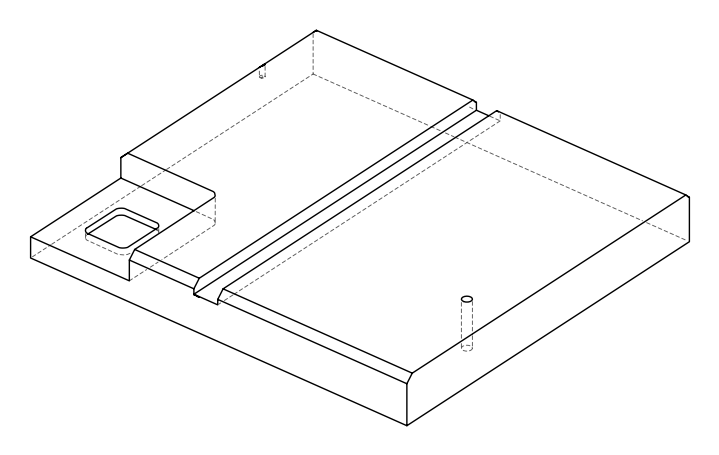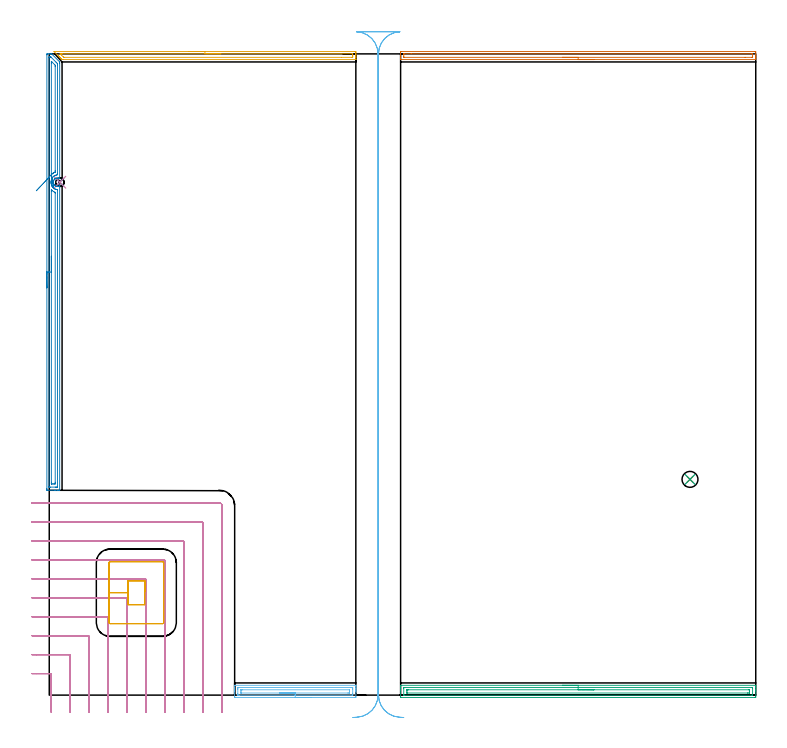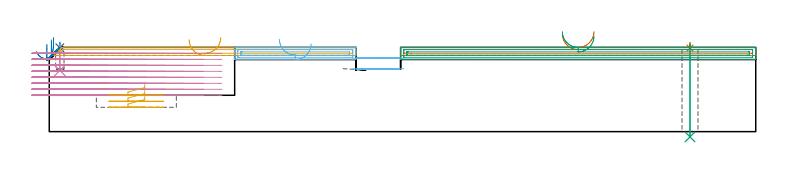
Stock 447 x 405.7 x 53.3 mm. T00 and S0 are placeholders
(PLAN: 12 operations, 5 tool changes, 52.6 min)
(1 SPOT_DRILL | STEP1HOLE | NXT0321_9005460120000 | 0.03 min | 2 mm3)
(2 SPOT_DRILL_1 | STEP1POCKET | NXT0321_9005460120000 | 0.03 min | 0 mm3)
(3 DRILL_THROUGH_HOLE_INTO_CENTER | STEP1HOLE | NXT0301_072 | 0.24 min | 4245 mm3)
(4 DRILL_BLIND_HOLE_INTO_CENTER | STEP1POCKET | NXT0301_024 | 0.07 min | 303 mm3)
(5 AREA_MILL | FG_CHAMFER_SURFACE | UGT0205_001 | 3.21 min | 2562 mm3)
(6 AREA_MILL_1 | FG_CHAMFER_SURFACE_1 | UGT0205_001 | 2.05 min | 2558 mm3)
(7 AREA_MILL_2 | FG_CHAMFER_SURFACE_2 | UGT0205_001 | 3.78 min | 2957 mm3)
(8 AREA_MILL_3 | FG_CHAMFER_SURFACE_3 | UGT0205_001 | 6.95 min | 9119 mm3)
(9 AREA_MILL_4 | FG_CHAMFER_SURFACE_4 | UGT0205_001 | 5.6 min | 6801 mm3)
(10 MILL_CORNER_NOTCH_RECTANGULAR | CORNER_NOTCH_RECTANGULAR | UGT0201_008 | Follow Part, ap 4, ae 75% | 25.35 min | 459730 mm3)
(11 MILL_RECTANGULAR_POCKET | POCKET_RECTANGULAR_STRAIGHT | UGT0201_008 | Follow Part, ap 4, ae 75% | 1.59 min | 20752 mm3)
(12 MILL_RECTANGULAR_SLOT | SLOT_RECTANGULAR | UGT0201_006 | Follow Part, ap 7, ae 75% | 3.75 min | 155789 mm3)
(TOOL NXT0321_9005460120000 | NC Spot Drill, 142deg, 12mm, Carbide, Uncoated | D12 PA142 FL30 Z2)
(TOOL NXT0301_072 | Carbide Drill 10.1mm [860.1-1010-051A1-MM 2214] | D10.1 PA140 FL71 Z2)
(TOOL NXT0301_024 | Carbide Drill 5.3mm [860.1-0530-027A1-MM 2214] | D5.3 PA140 FL44 Z2)
(TOOL UGT0205_001 | Chamfer Mill 20 x 3 x 45 deg. | D20 FL50 Z2)
(TOOL UGT0201_008 | End Mill 16 mm | D16 FL32 Z4)
(TOOL UGT0201_006 | End Mill 28 mm | D28 FL25 Z2)
(OP 1 SPOT_DRILL)
G17 G21 G94 G90
T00 M6
G54
G17 G0 G90 X405.4 Y136.5 S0 M3
G43 Z63.3 H0
G94 G81 G98 Z52.865 F250. R56.3
G80
M5
M2
(OP 2 SPOT_DRILL_1)
G17 G21 G94 G90
T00 M6
G54
G17 G0 G90 X6.7 Y324.5 S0 M3
G43 Z63.3 H0
G94 G81 G98 Z53.072 F250. R56.3
G80
M5
M2
(OP 3 DRILL_THROUGH_HOLE_INTO_CENTER)
G17 G21 G94 G90
T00 M6
G54
G17 G0 G90 X405.4 Y136.5 S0 M3
G43 Z63.3 H1
G94 G73 G98 Z-3.338 F250. Q9.44 R55.3
G80
M5
M2
(OP 4 DRILL_BLIND_HOLE_INTO_CENTER)
G17 G21 G94 G90
T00 M6
G54
G17 G0 G90 X6.7 Y324.5 S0 M3
G43 Z63.3 H1
G94 G81 G98 Z38.7 F250. R55.3
G80
M5
M2
(OP 5 AREA_MILL)
G17 G21 G94 G90
T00 M6
G54
G17 G0 G90 X88.5 Y407.2 S1061 M3
G43 Z63.3 H0
Z58.2
G94 G1 X88.538 Z57.328 F250.
X88.652 Z56.463
X88.841 Z55.612
X89.103 Z54.78
X89.437 Z53.974
X89.84 Z53.2
X90.308 Z52.464
X90.839 Z51.772
X91.429 Z51.129
X92.072 Z50.54
X92.764 Z50.008
X93.5 Z49.54
X94.274 Z49.137
X95.08 Z48.803
X95.912 Z48.541
X96.763 Z48.352
X97.628 Z48.238
X98.5 Z48.2
X193.412
X193.777 Y407.196 Z48.201
X193.99 Y407.192 Z48.204
X194. Y406.838 Z48.557
Y406.54 Z48.855
Y405.963 Z49.432
Y405.367 Z50.03
Y405.088 Z50.309
Y404.492 Z50.905
Y404.212 Z51.183
Y403.654 Z51.746
Y403.337 Z52.062
Y402.462 Z52.937
Y402.331 Z53.068
X193.998 Y402.214 Z53.179
X193.99 Y402.102 Z53.289
X193.858 Y402.1 Z53.3
X8.935
X8.197 Y402.104 Z53.295
X8.099 Y402.107 Z53.292
X8.044 Y402.158 Z53.241
X7.736 Y402.462 Z52.934
X7.598 Y402.601 Z52.797
X7.44 Y402.759 Z52.639
X7.298 Y402.9 Z52.496
X7.153 Y403.046 Z52.351
X7.011 Y403.188 Z52.209
X6.86 Y403.337 Z52.058
X6.707 Y403.492 Z51.906
X6.581 Y403.618 Z51.78
X6.423 Y403.775 Z51.62
X6.261 Y403.938 Z51.46
X6.151 Y404.048 Z51.35
X5.985 Y404.212 Z51.182
X5.816 Y404.383 Z51.015
X3.142 Y407.059 Z48.341
X3.019 Y407.193 Z48.206
X3.142 Y407.2 Z48.2
X98.5
Y405.786 Z49.614
X191.63 Y405.785 Z49.615
X191.812 Y405.784 Z49.616
X191.963 Y405.779 Z49.621
X191.991 Y405.777 Z49.623
X191.995 Y405.757 Z49.643
X191.997 Y405.734 Z49.666
X192. Y405.6 Z49.8
Y405.088 Z50.312
Y404.724 Z50.676
X191.997 Y404.212 Z51.188
X191.992 Y403.856 Z51.544
X191.976 Y403.521 Z51.879
X191.63 Y403.517 Z51.883
X191.449 Y403.515 Z51.885
X184.905 Y403.514 Z51.886
X9.29 Y403.515 Z51.885
X9.202 Y403.516 Z51.884
X9.158 Y403.519 Z51.881
X9.14 Y403.521 Z51.879
X9.111 Y403.548 Z51.852
X8.935 Y403.717 Z51.683
X7.562 Y405.088 Z50.312
X7.153 Y405.499 Z49.901
X6.933 Y405.726 Z49.674
X6.891 Y405.77 Z49.63
X6.953 Y405.779 Z49.621
X7.153 Y405.783 Z49.617
X7.334 Y405.785 Z49.615
X8.044 Y405.786 Z49.614
X8.224
X98.5
X99.371 Z49.652
X100.236 Z49.766
X101.088 Z49.955
X101.92 Z50.217
X102.726 Z50.551
X103.5 Z50.954
X104.236 Z51.423
X104.928 Z51.954
X105.571 Z52.543
X106.16 Z53.186
X106.691 Z53.878
X107.16 Z54.614
X107.563 Z55.388
X107.897 Z56.194
X108.159 Z57.026
X108.348 Z57.878
X108.462 Z58.743
X108.5 Z59.614
G0 Z63.3
M5
M2
(OP 6 AREA_MILL_1)
G17 G21 G94 G90
T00 M6
G54
G17 G0 G90 X165.65 Y-1.5 S1061 M3
G43 Z63.3 H0
Z55.6
G94 G1 X165.612 Z54.728 F250.
X165.498 Z53.864
X165.309 Z53.012
X165.047 Z52.18
X164.713 Z51.374
X164.31 Z50.6
X163.842 Z49.864
X163.31 Z49.172
X162.721 Z48.529
X162.078 Z47.94
X161.386 Z47.408
X160.65 Z46.94
X159.876 Z46.537
X159.07 Z46.203
X158.238 Z45.941
X157.386 Z45.752
X156.522 Z45.638
X155.65 Z45.6
X117.86
X117.505 Y-1.496 Z45.601
X117.31 Y-1.492 Z45.605
X117.3 Y-1.148 Z45.949
Y2.35 Z49.444
Y2.998 Z50.095
Y3.224 Z50.321
Y3.873 Z50.969
Y4.099 Z51.195
Y4.551 Z51.65
Y6.018 Z53.116
X117.302 Y6.111 Z53.203
X117.31 Y6.197 Z53.289
X117.415 Y6.2 Z53.3
X193.885
X193.99 Y6.197 Z53.289
X193.998 Y6.111 Z53.203
X194. Y6.018 Z53.116
Y5.395 Z52.494
Y4.551 Z51.65
Y4.099 Z51.195
Y3.873 Z50.969
Y3.224 Z50.321
Y2.998 Z50.095
Y2.353 Z49.447
Y-0.824 Z46.273
X193.996 Y-1.148 Z45.949
X193.99 Y-1.492 Z45.605
X193.795 Y-1.496 Z45.601
X193.44 Y-1.5 Z45.6
X155.65
Y-0.086 Z47.014
X120.337
X119.638 Y-0.084 Z47.016
X119.444 Y-0.082 Z47.018
X119.33 Y-0.079 Z47.021
X119.31 Y-0.042 Z47.058
X119.304 Y0.055 Z47.155
X119.301 Y0.601 Z47.701
X119.3 Y0.934 Z48.034
Y3.557 Z50.657
X119.301 Y4.099 Z51.199
X119.302 Y4.429 Z51.529
X119.31 Y4.762 Z51.862
X119.318 Y4.78 Z51.88
X119.334 Y4.782 Z51.882
X119.376 Y4.784 Z51.884
X119.463 Y4.785 Z51.885
X119.638 Y4.786 Z51.886
X190.963
X191.662 Y4.784 Z51.884
X191.856 Y4.782 Z51.882
X191.97 Y4.779 Z51.879
X191.99 Y4.742 Z51.842
X191.996 Y4.645 Z51.745
X191.999 Y4.099 Z51.199
X192. Y3.766 Z50.866
Y1.143 Z48.243
X191.999 Y0.601 Z47.701
X191.998 Y0.271 Z47.371
X191.99 Y-0.062 Z47.038
X191.982 Y-0.08 Z47.02
X191.967 Y-0.082 Z47.018
X191.924 Y-0.084 Z47.016
X191.837 Y-0.085 Z47.015
X191.662 Y-0.086 Z47.014
X155.65
Y1.328 Z48.428
X121.416 Y1.329 Z48.429
X121.367 Y1.33 Z48.43
X121.328 Y1.333 Z48.433
X121.31 Y1.335 Z48.435
X121.308 Y1.362 Z48.462
X121.303 Y1.476 Z48.576
X121.3 Y1.59 Z48.69
Y2.464 Z49.564
X121.303 Y3.224 Z50.324
X121.306 Y3.333 Z50.433
X121.313 Y3.365 Z50.465
X121.342 Y3.367 Z50.467
X121.416 Y3.369 Z50.469
X122.156 Y3.371 Z50.471
X122.306 Y3.372 Z50.472
X189.884 Y3.371 Z50.471
X189.933 Y3.37 Z50.47
X189.972 Y3.367 Z50.467
X189.99 Y3.365 Z50.465
X189.992 Y3.338 Z50.438
X189.997 Y3.224 Z50.324
X190. Y3.11 Z50.21
Y2.236 Z49.336
X189.997 Y1.476 Z48.576
X189.994 Y1.367 Z48.467
X189.987 Y1.335 Z48.435
X189.958 Y1.333 Z48.433
X189.884 Y1.331 Z48.431
X189.144 Y1.329 Z48.429
X188.994 Y1.328 Z48.428
X155.65
X154.778 Z48.466
X153.914 Z48.58
X153.062 Z48.769
X152.23 Z49.032
X151.424 Z49.365
X150.65 Z49.768
X149.914 Z50.237
X149.222 Z50.768
X148.579 Z51.357
X147.99 Z52.001
X147.458 Z52.693
X146.99 Z53.428
X146.587 Z54.202
X146.253 Z55.008
X145.991 Z55.84
X145.802 Z56.692
X145.688 Z57.557
X145.65 Z58.428
G0 Z63.3
M5
M2
(OP 7 AREA_MILL_2)
G17 G21 G94 G90
T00 M6
G54
G17 G0 G90 X344.65 Y402.1 S1061 M3
G43 Z63.3 H0
G94 G1 X344.612 Z62.428 F250.
X344.498 Z61.563
X344.309 Z60.712
X344.047 Z59.88
X343.713 Z59.074
X343.31 Z58.3
X342.841 Z57.564
X342.31 Z56.872
X341.721 Z56.229
X341.078 Z55.64
X340.386 Z55.108
X339.65 Z54.64
X338.876 Z54.237
X338.07 Z53.903
X337.238 Z53.641
X336.386 Z53.452
X335.522 Z53.338
X334.65 Z53.3
X222.477
X222.31 Y402.102 Z53.289
X222.302 Y402.242 Z53.15
X222.3 Y402.388 Z53.012
Y402.642 Z52.757
Y403.337 Z52.057
Y404.56 Z50.837
Y405.088 Z50.307
Y405.699 Z49.696
Y405.963 Z49.433
Y406.574 Z48.822
X222.303 Y406.838 Z48.558
X222.31 Y407.192 Z48.204
X222.557 Y407.197 Z48.2
X222.924 Y407.2
X446.376
X446.743 Y407.197
X446.99 Y407.192 Z48.204
X447. Y406.838 Z48.558
Y405.088 Z50.307
Y404.56 Z50.837
Y404.212 Z51.184
Y403.685 Z51.711
Y403.337 Z52.057
Y402.642 Z52.757
Y402.388 Z53.012
X446.998 Y402.242 Z53.15
X446.99 Y402.103 Z53.288
X446.822 Y402.1 Z53.3
X334.65
Y403.514 Z51.886
X224.712
X224.53 Y403.515 Z51.885
X224.358 Y403.519 Z51.881
X224.32 Y403.521 Z51.879
X224.31 Y403.54 Z51.86
X224.306 Y403.572 Z51.828
X224.301 Y403.74 Z51.66
Y405.49 Z49.91
X224.304 Y405.625 Z49.775
X224.31 Y405.732 Z49.668
X224.32 Y405.779 Z49.621
X224.356 Y405.781 Z49.619
X224.712 Y405.785 Z49.615
X229.013 Y405.786 Z49.614
X444.588
X444.77 Y405.785 Z49.615
X444.942 Y405.781 Z49.619
X444.98 Y405.779 Z49.621
X444.99 Y405.76 Z49.64
X444.994 Y405.728 Z49.672
X444.999 Y405.56 Z49.84
Y403.81 Z51.59
X444.996 Y403.675 Z51.725
X444.99 Y403.568 Z51.832
X444.98 Y403.521 Z51.879
X444.944 Y403.519 Z51.881
X444.588 Y403.515 Z51.885
X440.287 Y403.514 Z51.886
X334.65
X333.778 Z51.924
X332.913 Z52.038
X332.062 Z52.227
X331.23 Z52.489
X330.424 Z52.823
X329.65 Z53.226
X328.914 Z53.694
X328.222 Z54.225
X327.579 Z54.815
X326.99 Z55.458
X326.458 Z56.15
X325.99 Z56.886
X325.587 Z57.66
X325.253 Z58.466
X324.991 Z59.298
X324.802 Z60.149
X324.688 Z61.014
X324.65 Z61.886
G0 Z63.3
M5
M2
(OP 8 AREA_MILL_3)
G17 G21 G94 G90
T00 M6
G54
G17 G0 G90 X-1.5 Y257.65 S1061 M3
G43 Z63.3 H0
Z55.2
G94 G1 Y257.688 Z54.328 F250.
Y257.802 Z53.464
Y257.991 Z52.612
Y258.253 Z51.78
Y258.587 Z50.974
Y258.99 Z50.2
Y259.458 Z49.464
Y259.99 Z48.772
Y260.579 Z48.129
Y261.222 Z47.54
Y261.914 Z47.009
Y262.65 Z46.54
Y263.424 Z46.137
Y264.23 Z45.803
Y265.062 Z45.541
Y265.914 Z45.352
Y266.778 Z45.238
Y267.65 Z45.2
Y405.094
X-1.498 Y405.285 Z45.202
X-1.491 Y405.698 Z45.205
X-1.308 Y405.7 Z45.389
X-0.106 Z46.589
X0.528 Z47.227
X1.222 Z47.921
X1.349 Y405.699 Z48.048
X1.501 Y405.69 Z48.194
X1.655 Y405.545 Z48.355
X6.568 Y400.632 Z53.267
X6.593 Y400.603 Z53.293
X6.6 Y399.739 Z53.3
Y327.001
X6.596 Y326.765 Z53.29
X6.567 Y326.777 Z53.261
X6.431 Y326.845 Z53.127
X6.213 Y326.946 Z52.912
X6.075 Y326.997 Z52.775
X5.81 Y327.067 Z52.51
X5.372 Y327.132 Z52.072
X4.93 Y327.125 Z51.63
X4.704 Y327.096 Z51.403
X4.483 Y327.039 Z51.181
X4.321 Y326.978 Z51.018
X4.051 Y326.876 Z50.749
X3.76 Y326.71 Z50.458
X3.54 Y326.555 Z50.239
X3.485 Y326.515 Z50.183
X3.435 Y326.468 Z50.133
X3.322 Y326.362 Z50.021
X3.27 Y326.304 Z49.969
X3.17 Y326.195 Z49.869
X2.976 Y325.918 Z49.675
X2.807 Y325.623 Z49.507
X2.786 Y325.573 Z49.485
X2.717 Y325.407 Z49.415
X2.658 Y325.216 Z49.353
X2.648 Y325.187 Z49.344
X2.629 Y325.102 Z49.326
X2.597 Y324.961 Z49.295
X2.585 Y324.875 Z49.283
X2.573 Y324.77 Z49.267
X2.567 Y324.731 Z49.262
X2.565 Y324.698 Z49.261
Y324.685 Z49.26
Y324.667 Z49.258
X2.556 Y324.507 Z49.252
X2.564 Y324.348 Z49.256
X2.565 Y324.283 Z49.262
Y324.277 Z49.263
X2.594 Y324.061 Z49.288
X2.642 Y323.839 Z49.335
X2.699 Y323.651 Z49.397
X2.714 Y323.604 Z49.411
X2.808 Y323.376 Z49.506
X2.845 Y323.307 Z49.543
X2.924 Y323.158 Z49.622
X3.034 Y322.985 Z49.732
X3.057 Y322.948 Z49.756
X3.112 Y322.873 Z49.811
X3.17 Y322.801 Z49.87
X3.367 Y322.599 Z50.067
X3.578 Y322.415 Z50.278
X3.806 Y322.255 Z50.506
X4.05 Y322.118 Z50.75
X4.18 Y322.056 Z50.88
X4.55 Y321.944 Z51.25
X4.93 Y321.876 Z51.63
X5.372 Y321.867 Z52.072
X5.81 Y321.933 Z52.51
X6.103 Y322.014 Z52.803
X6.22 Y322.056 Z52.92
X6.429 Y322.157 Z53.128
X6.535 Y322.214 Z53.234
X6.561 Y322.225 Z53.26
X6.596 Y322.236 Z53.289
X6.6 Y322.092 Z53.3
Y129.76
X6.597 Y129.61 Z53.288
X6.578 Y129.608 Z53.269
X6.236 Y129.6 Z52.935
X5.841 Z52.54
X5.206 Z51.901
X4.004 Z50.701
X3.435 Z50.13
X-0.992 Y129.601 Z45.705
X-1.227 Y129.603 Z45.47
X-1.492 Y129.608 Z45.206
X-1.494 Y129.7 Z45.203
X-1.499 Y130.206 Z45.201
X-1.5 Y130.718 Z45.2
Y267.65
X-0.086 Z46.614
Y403.309
X-0.084 Y403.527 Z46.616
X-0.081 Y403.635 Z46.619
X-0.079 Y403.681 Z46.621
X0.004 Y403.69 Z46.704
X0.393 Y403.698 Z47.093
X0.779 Y403.697 Z47.479
X0.908 Y403.695 Z47.608
X1.011 Y403.69 Z47.711
X1.065 Y403.674 Z47.765
X1.106 Y403.635 Z47.806
X1.441 Y403.309 Z48.141
X4.321 Y400.429 Z51.021
X5.009 Y399.739 Z51.709
X5.108 Y399.635 Z51.808
X5.166 Y399.572 Z51.866
X5.179 Y399.519 Z51.879
X5.186 Y398.847 Z51.886
Y330.145
X5.18 Y329.258 Z51.88
X5.179 Y329.232 Z51.879
X4.486 Y329.065 Z51.186
X4.321 Y329.02 Z51.021
X3.817 Y328.848 Z50.517
X3.654 Y328.786 Z50.354
X3.435 Y328.671 Z50.135
X3.225 Y328.552 Z49.925
X2.913 Y328.34 Z49.613
X2.711 Y328.178 Z49.411
X2.55 Y328.025 Z49.25
X2.272 Y327.727 Z48.972
X2.066 Y327.447 Z48.766
X1.903 Y327.207 Z48.603
X1.664 Y326.786 Z48.364
X1.59 Y326.629 Z48.29
X1.559 Y326.555 Z48.259
X1.433 Y326.224 Z48.133
X1.354 Y325.975 Z48.054
X1.277 Y325.662 Z47.977
X1.2 Y325.237 Z47.9
X1.173 Y325.02 Z47.873
X1.156 Y324.77 Z47.856
X1.149 Y324.397 Z47.849
X1.16 Y324.136 Z47.86
X1.185 Y323.877 Z47.885
X1.212 Y323.664 Z47.912
X1.265 Y323.387 Z47.965
X1.367 Y322.985 Z48.067
X1.44 Y322.756 Z48.14
X1.664 Y322.212 Z48.364
X1.723 Y322.092 Z48.423
X1.788 Y321.967 Z48.488
X2.008 Y321.62 Z48.708
X2.161 Y321.405 Z48.861
X2.334 Y321.2 Z49.034
X2.55 Y320.978 Z49.25
X2.761 Y320.789 Z49.461
X3.014 Y320.589 Z49.714
X3.21 Y320.452 Z49.91
X3.427 Y320.316 Z50.127
X3.442 Y320.307 Z50.142
X3.798 Y320.141 Z50.498
X4.064 Y320.056 Z50.764
X4.321 Y319.98 Z51.021
X4.719 Y319.906 Z51.419
X5.037 Y319.864 Z51.737
X5.179 Y319.836 Z51.879
X5.185 Y319.436 Z51.885
X5.186 Y319.415 Z51.886
Y131.991
X5.184 Y131.773 Z51.884
X5.181 Y131.665 Z51.881
X5.179 Y131.619 Z51.879
X5.096 Y131.61 Z51.796
X4.707 Y131.602 Z51.407
X4.321 Y131.601 Z51.021
X3.823 Y131.6 Z50.523
X0.779 Z47.479
X0.281 Z46.981
X0.043 Y131.603 Z46.743
X-0.059 Y131.608 Z46.641
X-0.075 Y131.61 Z46.625
X-0.079 Y131.622 Z46.621
X-0.082 Y131.67 Z46.618
X-0.085 Y131.77 Z46.615
X-0.086 Y131.97 Z46.614
Y267.65
X1.328 Z48.028
X1.329 Y318.861 Z48.029
X1.331 Y319.415 Z48.031
X1.333 Y319.619 Z48.033
X1.336 Y319.746 Z48.036
X1.373 Y319.709 Z48.073
X1.417 Y319.664 Z48.117
X1.655 Y319.415 Z48.355
X1.664 Y319.405 Z48.364
X1.86 Y319.217 Z48.56
X2.55 Y318.682 Z49.25
X2.807 Y318.522 Z49.507
X3.435 Y318.207 Z50.135
X3.605 Y318.145 Z50.305
X3.718 Y318.103 Z50.418
X3.75 Y318.089 Z50.45
X3.762 Y318.082 Z50.462
X3.765 Y318.063 Z50.465
X3.768 Y317.968 Z50.468
X3.771 Y317.63 Z50.471
Y134.669
X3.77 Y134.331 Z50.47
X3.766 Y133.776 Z50.466
X3.764 Y133.616 Z50.464
X3.605 Y133.605 Z50.305
X3.435 Y133.603 Z50.135
X2.724 Y133.6 Z49.424
X1.839 Z48.539
X1.664 Y133.601 Z48.364
X1.49 Y133.603 Z48.19
X1.374 Y133.607 Z48.074
X1.337 Y133.61 Z48.037
X1.334 Y133.624 Z48.034
X1.331 Y133.663 Z48.031
X1.33 Y133.776 Z48.03
X1.329 Y134.115 Z48.029
X1.328 Y134.669 Z48.028
Y267.65
Y268.522 Z48.067
Y269.386 Z48.18
Y270.238 Z48.369
Y271.07 Z48.632
Y271.876 Z48.965
Y272.65 Z49.368
Y273.386 Z49.837
Y274.078 Z50.368
Y274.721 Z50.957
Y275.31 Z51.601
Y275.842 Z52.293
Y276.31 Z53.028
Y276.713 Z53.802
Y277.047 Z54.608
Y277.309 Z55.44
Y277.498 Z56.292
Y277.612 Z57.157
Y277.65 Z58.028
G0 Z63.3
X2.7 Y321.128
Z59.538
G1 X2.717 Y321.024 Z58.672
X2.722 Y320.994 Z57.8
X2.715 Y321.04 Z56.929
X2.694 Y321.16 Z56.065
X2.661 Y321.354 Z55.215
X2.616 Y321.62 Z54.385
X2.559 Y321.957 Z53.583
X2.491 Y322.361 Z52.813
X2.412 Y322.83 Z52.081
X2.322 Y323.36 Z51.394
X2.223 Y323.947 Z50.756
X2.115 Y324.587 Z50.173
X1.999 Y325.274 Z49.648
X1.875 Y326.003 Z49.186
X1.745 Y326.77 Z48.791
X1.611 Y327.568 Z48.465
X1.471 Y328.391 Z48.21
X1.329 Y329.232 Z48.029
Y399.739
Y400.077
X1.333 Y400.632 Z48.033
X1.336 Y400.963 Z48.036
X1.664 Y400.637 Z48.364
X3.454 Y398.847 Z50.154
X3.764 Y398.515 Z50.464
X3.769 Y397.954 Z50.469
X3.771 Y397.616 Z50.471
Y331.91
X3.77 Y331.572 Z50.47
X3.766 Y331.017 Z50.466
X3.765 Y330.935 Z50.465
X3.753 Y330.904 Z50.453
X3.166 Y330.662 Z49.866
X2.992 Y330.572 Z49.692
X2.55 Y330.311 Z49.25
X2.437 Y330.239 Z49.137
X2.273 Y330.125 Z48.973
X1.936 Y329.851 Z48.636
X1.664 Y329.586 Z48.364
X1.492 Y329.406 Z48.192
X1.33 Y329.232 Z48.03
X0.823 Y328.691 Z47.569
X0.291 Y328.124 Z47.175
X-0.263 Y327.533 Z46.85
X-0.834 Y326.924 Z46.597
X-1.418 Y326.301 Z46.417
X-2.01 Y325.669 Z46.313
X-2.606 Y325.033 Z46.285
X-3.202 Y324.397 Z46.333
X-3.792 Y323.767 Z46.456
X-4.373 Y323.147 Z46.654
X-4.94 Y322.542 Z46.926
X-5.489 Y321.957 Z47.269
X-6.015 Y321.395 Z47.68
X-6.514 Y320.862 Z48.157
X-6.984 Y320.362 Z48.695
X-7.419 Y319.897 Z49.292
X-7.817 Y319.472 Z49.942
X-8.175 Y319.09 Z50.64
G0 Z63.3
M5
M2
(OP 9 AREA_MILL_4)
G17 G21 G94 G90
T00 M6
G54
G17 G0 G90 X324.65 Y6.2 S1061 M3
G43 Z63.3 H0
G94 G1 X324.688 Z62.428 F250.
X324.802 Z61.564
X324.991 Z60.712
X325.253 Z59.88
X325.587 Z59.074
X325.99 Z58.3
X326.458 Z57.564
X326.99 Z56.872
X327.579 Z56.229
X328.222 Z55.64
X328.914 Z55.108
X329.65 Z54.64
X330.424 Z54.237
X331.23 Z53.903
X332.062 Z53.641
X332.914 Z53.452
X333.778 Z53.338
X334.65 Z53.3
X446.823
X446.99 Y6.197 Z53.289
X446.998 Y6.061 Z53.154
X447. Y5.92 Z53.02
Y5.668 Z52.767
Y4.973 Z52.068
Y3.752 Z50.848
Y3.224 Z50.319
Y2.614 Z49.709
Y-0.884 Z46.213
X446.997 Y-1.148 Z45.95
X446.99 Y-1.493 Z45.604
X446.734 Y-1.498 Z45.601
X446.376 Y-1.5 Z45.6
X222.924
X222.566 Y-1.498 Z45.601
X222.31 Y-1.493 Z45.604
X222.3 Y-1.148 Z45.95
Y3.224 Z50.319
Y3.752 Z50.848
Y4.099 Z51.195
Y4.626 Z51.722
Y4.973 Z52.068
Y5.668 Z52.767
Y5.92 Z53.02
X222.302 Y6.061 Z53.154
X222.31 Y6.197 Z53.289
X222.477 Y6.2 Z53.3
X334.65
Y4.786 Z51.886
X444.78 Y4.785 Z51.885
X444.943 Y4.782 Z51.882
X444.981 Y4.779 Z51.879
X444.99 Y4.777 Z51.877
X444.994 Y4.766 Z51.866
X444.997 Y4.733 Z51.833
X445. Y4.57 Z51.67
Y0.198 Z47.298
X444.998 Y0.064 Z47.164
X444.993 Y-0.043 Z47.057
X444.99 Y-0.074 Z47.026
X444.979 Y-0.079 Z47.021
X444.939 Y-0.081 Z47.019
X444.588 Y-0.085 Z47.015
X444.396 Y-0.086 Z47.014
X224.52 Y-0.085 Z47.015
X224.357 Y-0.082 Z47.018
X224.319 Y-0.079 Z47.021
X224.31 Y-0.077 Z47.023
X224.306 Y-0.066 Z47.034
X224.303 Y-0.033 Z47.067
X224.3 Y0.13 Z47.23
Y4.502 Z51.602
X224.302 Y4.636 Z51.736
X224.307 Y4.743 Z51.843
X224.31 Y4.774 Z51.874
X224.321 Y4.779 Z51.879
X224.361 Y4.781 Z51.881
X224.712 Y4.785 Z51.885
X224.904 Y4.786 Z51.886
X334.65
Y3.372 Z50.472
X442.65 Y3.371 Z50.471
X442.8 Y3.37 Z50.47
X442.95 Y3.367 Z50.467
X442.985 Y3.365 Z50.465
X442.991 Y3.341 Z50.441
X442.997 Y3.289 Z50.389
X442.999 Y3.224 Z50.324
X443. Y3.029 Z50.129
Y2.155 Z49.255
X442.997 Y1.476 Z48.576
X442.994 Y1.378 Z48.478
X442.99 Y1.336 Z48.436
X442.946 Y1.333 Z48.433
X442.8 Y1.331 Z48.431
X442.057 Y1.328 Z48.428
X441.907
X226.65 Y1.329 Z48.429
X226.5 Y1.33 Z48.43
X226.35 Y1.333 Z48.433
X226.315 Y1.335 Z48.435
X226.309 Y1.359 Z48.459
X226.303 Y1.411 Z48.511
X226.301 Y1.476 Z48.576
X226.3 Y1.671 Z48.771
Y2.545 Z49.645
X226.303 Y3.224 Z50.324
X226.306 Y3.322 Z50.422
X226.31 Y3.364 Z50.464
X226.354 Y3.367 Z50.467
X226.5 Y3.369 Z50.469
X227.243 Y3.372 Z50.472
X227.393
X334.65
X335.522 Z50.51
X336.386 Z50.623
X337.238 Z50.812
X338.07 Z51.075
X338.876 Z51.408
X339.65 Z51.811
X340.386 Z52.28
X341.078 Z52.811
X341.721 Z53.401
X342.31 Z54.044
X342.842 Z54.736
X343.31 Z55.472
X343.713 Z56.245
X344.047 Z57.051
X344.309 Z57.883
X344.498 Z58.735
X344.612 Z59.6
X344.65 Z60.472
G0 Z63.3
M5
M2
(OP 10 MILL_CORNER_NOTCH_RECTANGULAR)
G17 G21 G94 G90
T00 M6
G54
G17 G0 G90 X1.3 Y-11. S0 M3
G43 Z63.311 H0
Z49.522
G94 G1 Y-8. F250.
Y12.807 F500.
G3 X0.507 Y13.6 R0.8
G1 X-8.
X-11. F250.
G0 Z63.311
X13.3 Y-11.
Z49.522
G1 Y-8.
Y24.807 F500.
G3 X12.507 Y25.6 R0.8
G1 X-8.
X-11. F250.
G0 Z63.311
X25.3 Y-11.
Z49.522
G1 Y-8.
Y36.807 F500.
G3 X24.507 Y37.6 R0.8
G1 X-8.
X-11. F250.
G0 Z63.311
X37.3 Y-11.
Z49.522
G1 Y-8.
Y48.806 F500.
G3 X36.506 Y49.6 R0.8
G1 X-8.
X-11. F250.
G0 Z63.311
X49.3 Y-11.
Z49.522
G1 Y-8.
Y60.806 F500.
G3 X48.506 Y61.6 R0.8
G1 X-8.
X-11. F250.
G0 Z63.311
X61.3 Y-11.
Z49.522
G1 Y-8.
Y72.805 F500.
G3 X60.505 Y73.6 R0.8
G1 X-8.
X-11. F250.
G0 Z63.311
X73.3 Y-11.
Z49.522
G1 Y-8.
Y84.805 F500.
G3 X72.505 Y85.6 R0.8
G1 X-8.
X-11. F250.
G0 Z63.311
X85.3 Y-11.
Z49.522
G1 Y-8.
Y96.805 F500.
G3 X84.505 Y97.6 R0.8
G1 X-8.
X-11. F250.
G0 Z63.311
X97.3 Y-11.
Z49.522
G1 Y-8.
Y108.805 F500.
G3 X96.505 Y109.6 R0.8
G1 X-8.
X-11. F250.
G0 Z63.311
X109.3 Y-11.
Z49.522
G1 Y-8.
Y119.9 F500.
G3 X107.6 Y121.6 R1.7
G1 X-8.
X-11. F250.
G0 Z63.311
X1.3 Y-11.
Z45.733
G1 Y-8.
Y12.807 F500.
G3 X0.507 Y13.6 R0.8
G1 X-8.
X-11. F250.
G0 Z63.311
X13.3 Y-11.
Z45.733
G1 Y-8.
Y24.807 F500.
G3 X12.507 Y25.6 R0.8
G1 X-8.
X-11. F250.
G0 Z63.311
X25.3 Y-11.
Z45.733
G1 Y-8.
Y36.807 F500.
G3 X24.507 Y37.6 R0.8
G1 X-8.
X-11. F250.
G0 Z63.311
X37.3 Y-11.
Z45.733
G1 Y-8.
Y48.806 F500.
G3 X36.506 Y49.6 R0.8
G1 X-8.
X-11. F250.
G0 Z63.311
X49.3 Y-11.
Z45.733
G1 Y-8.
Y60.806 F500.
G3 X48.506 Y61.6 R0.8
G1 X-8.
X-11. F250.
G0 Z63.311
X61.3 Y-11.
Z45.733
G1 Y-8.
Y72.805 F500.
G3 X60.505 Y73.6 R0.8
G1 X-8.
X-11. F250.
G0 Z63.311
X73.3 Y-11.
Z45.733
G1 Y-8.
Y84.805 F500.
G3 X72.505 Y85.6 R0.8
G1 X-8.
X-11. F250.
G0 Z63.311
X85.3 Y-11.
Z45.733
G1 Y-8.
Y96.805 F500.
G3 X84.505 Y97.6 R0.8
G1 X-8.
X-11. F250.
G0 Z63.311
X97.3 Y-11.
Z45.733
G1 Y-8.
Y108.805 F500.
G3 X96.505 Y109.6 R0.8
G1 X-8.
X-11. F250.
G0 Z63.311
X109.3 Y-11.
Z45.733
G1 Y-8.
Y119.9 F500.
G3 X107.6 Y121.6 R1.7
G1 X-8.
X-11. F250.
G0 Z63.311
X1.3 Y-11.
Z41.944
G1 Y-8.
Y12.808 F500.
G3 X0.507 Y13.6 R0.8
G1 X-8.
X-11. F250.
G0 Z63.311
X13.3 Y-11.
Z41.944
G1 Y-8.
Y24.807 F500.
G3 X12.507 Y25.6 R0.8
G1 X-8.
X-11. F250.
G0 Z63.311
X25.3 Y-11.
Z41.944
G1 Y-8.
Y36.807 F500.
G3 X24.507 Y37.6 R0.8
G1 X-8.
X-11. F250.
G0 Z63.311
X37.3 Y-11.
Z41.944
G1 Y-8.
Y48.806 F500.
G3 X36.506 Y49.6 R0.8
G1 X-8.
X-11. F250.
G0 Z63.311
X49.3 Y-11.
Z41.944
G1 Y-8.
Y60.806 F500.
G3 X48.506 Y61.6 R0.8
G1 X-8.
X-11. F250.
G0 Z63.311
X61.3 Y-11.
Z41.944
G1 Y-8.
Y72.805 F500.
G3 X60.505 Y73.6 R0.8
G1 X-8.
X-11. F250.
G0 Z63.311
X73.3 Y-11.
Z41.944
G1 Y-8.
Y84.805 F500.
G3 X72.505 Y85.6 R0.8
G1 X-8.
X-11. F250.
G0 Z63.311
X85.3 Y-11.
Z41.944
G1 Y-8.
Y96.805 F500.
G3 X84.505 Y97.6 R0.8
G1 X-8.
X-11. F250.
G0 Z63.311
X97.3 Y-11.
Z41.944
G1 Y-8.
Y108.805 F500.
G3 X96.505 Y109.6 R0.8
G1 X-8.
X-11. F250.
G0 Z63.311
X109.3 Y-11.
Z41.944
G1 Y-8.
Y119.9 F500.
G3 X107.6 Y121.6 R1.7
G1 X-8.
X-11. F250.
G0 Z63.311
X1.3 Y-11.
Z38.155
G1 Y-8.
Y12.808 F500.
G3 X0.507 Y13.6 R0.8
G1 X-8.
X-11. F250.
G0 Z63.311
X13.3 Y-11.
Z38.155
G1 Y-8.
Y24.807 F500.
G3 X12.507 Y25.6 R0.8
G1 X-8.
X-11. F250.
G0 Z63.311
X25.3 Y-11.
Z38.155
G1 Y-8.
Y36.807 F500.
G3 X24.507 Y37.6 R0.8
G1 X-8.
X-11. F250.
G0 Z63.311
X37.3 Y-11.
Z38.155
G1 Y-8.
Y48.806 F500.
G3 X36.506 Y49.6 R0.8
G1 X-8.
X-11. F250.
G0 Z63.311
X49.3 Y-11.
Z38.155
G1 Y-8.
Y60.806 F500.
G3 X48.506 Y61.6 R0.8
G1 X-8.
X-11. F250.
G0 Z63.311
X61.3 Y-11.
Z38.155
G1 Y-8.
Y72.805 F500.
G3 X60.505 Y73.6 R0.8
G1 X-8.
X-11. F250.
G0 Z63.311
X73.3 Y-11.
Z38.155
G1 Y-8.
Y84.805 F500.
G3 X72.505 Y85.6 R0.8
G1 X-8.
X-11. F250.
G0 Z63.311
X85.3 Y-11.
Z38.155
G1 Y-8.
Y96.805 F500.
G3 X84.505 Y97.6 R0.8
G1 X-8.
X-11. F250.
G0 Z63.311
X97.3 Y-11.
Z38.155
G1 Y-8.
Y108.805 F500.
G3 X96.505 Y109.6 R0.8
G1 X-8.
X-11. F250.
G0 Z63.311
X109.3 Y-11.
Z38.155
G1 Y-8.
Y119.9 F500.
G3 X107.6 Y121.6 R1.7
G1 X-8.
X-11. F250.
G0 Z63.311
X1.3 Y-11.
Z34.367
G1 Y-8.
Y12.808 F500.
G3 X0.507 Y13.6 R0.8
G1 X-8.
X-11. F250.
G0 Z63.311
X13.3 Y-11.
Z34.367
G1 Y-8.
Y24.807 F500.
G3 X12.507 Y25.6 R0.8
G1 X-8.
X-11. F250.
G0 Z63.311
X25.3 Y-11.
Z34.367
G1 Y-8.
Y36.807 F500.
G3 X24.507 Y37.6 R0.8
G1 X-8.
X-11. F250.
G0 Z63.311
X37.3 Y-11.
Z34.367
G1 Y-8.
Y48.806 F500.
G3 X36.506 Y49.6 R0.8
G1 X-8.
X-11. F250.
G0 Z63.311
X49.3 Y-11.
Z34.367
G1 Y-8.
Y60.806 F500.
G3 X48.506 Y61.6 R0.8
G1 X-8.
X-11. F250.
G0 Z63.311
X61.3 Y-11.
Z34.367
G1 Y-8.
Y72.805 F500.
G3 X60.505 Y73.6 R0.8
G1 X-8.
X-11. F250.
G0 Z63.311
X73.3 Y-11.
Z34.367
G1 Y-8.
Y84.805 F500.
G3 X72.505 Y85.6 R0.8
G1 X-8.
X-11. F250.
G0 Z63.311
X85.3 Y-11.
Z34.367
G1 Y-8.
Y96.805 F500.
G3 X84.505 Y97.6 R0.8
G1 X-8.
X-11. F250.
G0 Z63.311
X97.3 Y-11.
Z34.367
G1 Y-8.
Y108.805 F500.
G3 X96.505 Y109.6 R0.8
G1 X-8.
X-11. F250.
G0 Z63.311
X109.3 Y-11.
Z34.367
G1 Y-8.
Y119.9 F500.
G3 X107.6 Y121.6 R1.7
G1 X-8.
X-11. F250.
G0 Z63.311
X1.3 Y-11.
Z30.578
G1 Y-8.
Y12.808 F500.
G3 X0.507 Y13.6 R0.8
G1 X-8.
X-11. F250.
G0 Z63.311
X13.3 Y-11.
Z30.578
G1 Y-8.
Y24.807 F500.
G3 X12.507 Y25.6 R0.8
G1 X-8.
X-11. F250.
G0 Z63.311
X25.3 Y-11.
Z30.578
G1 Y-8.
Y36.807 F500.
G3 X24.507 Y37.6 R0.8
G1 X-8.
X-11. F250.
G0 Z63.311
X37.3 Y-11.
Z30.578
G1 Y-8.
Y48.806 F500.
G3 X36.506 Y49.6 R0.8
G1 X-8.
X-11. F250.
G0 Z63.311
X49.3 Y-11.
Z30.578
G1 Y-8.
Y60.806 F500.
G3 X48.506 Y61.6 R0.8
G1 X-8.
X-11. F250.
G0 Z63.311
X61.3 Y-11.
Z30.578
G1 Y-8.
Y72.805 F500.
G3 X60.505 Y73.6 R0.8
G1 X-8.
X-11. F250.
G0 Z63.311
X73.3 Y-11.
Z30.578
G1 Y-8.
Y84.805 F500.
G3 X72.505 Y85.6 R0.8
G1 X-8.
X-11. F250.
G0 Z63.311
X85.3 Y-11.
Z30.578
G1 Y-8.
Y96.805 F500.
G3 X84.505 Y97.6 R0.8
G1 X-8.
X-11. F250.
G0 Z63.311
X97.3 Y-11.
Z30.578
G1 Y-8.
Y108.805 F500.
G3 X96.505 Y109.6 R0.8
G1 X-8.
X-11. F250.
G0 Z63.311
X109.3 Y-11.
Z30.578
G1 Y-8.
Y119.9 F500.
G3 X107.6 Y121.6 R1.7
G1 X-8.
X-11. F250.
G0 Z63.311
X1.3 Y-11.
Z26.789
G1 Y-8.
Y12.808 F500.
G3 X0.507 Y13.6 R0.8
G1 X-8.
X-11. F250.
G0 Z63.311
X13.3 Y-11.
Z26.789
G1 Y-8.
Y24.807 F500.
G3 X12.507 Y25.6 R0.8
G1 X-8.
X-11. F250.
G0 Z63.311
X25.3 Y-11.
Z26.789
G1 Y-8.
Y36.807 F500.
G3 X24.507 Y37.6 R0.8
G1 X-8.
X-11. F250.
G0 Z63.311
X37.3 Y-11.
Z26.789
G1 Y-8.
Y48.806 F500.
G3 X36.506 Y49.6 R0.8
G1 X-8.
X-11. F250.
G0 Z63.311
X49.3 Y-11.
Z26.789
G1 Y-8.
Y60.806 F500.
G3 X48.506 Y61.6 R0.8
G1 X-8.
X-11. F250.
G0 Z63.311
X61.3 Y-11.
Z26.789
G1 Y-8.
Y72.805 F500.
G3 X60.505 Y73.6 R0.8
G1 X-8.
X-11. F250.
G0 Z63.311
X73.3 Y-11.
Z26.789
G1 Y-8.
Y84.805 F500.
G3 X72.505 Y85.6 R0.8
G1 X-8.
X-11. F250.
G0 Z63.311
X85.3 Y-11.
Z26.789
G1 Y-8.
Y96.805 F500.
G3 X84.505 Y97.6 R0.8
G1 X-8.
X-11. F250.
G0 Z63.311
X97.3 Y-11.
Z26.789
G1 Y-8.
Y108.805 F500.
G3 X96.505 Y109.6 R0.8
G1 X-8.
X-11. F250.
G0 Z63.311
X109.3 Y-11.
Z26.789
G1 Y-8.
Y119.9 F500.
G3 X107.6 Y121.6 R1.7
G1 X-8.
X-11. F250.
G0 Z63.311
X1.3 Y-11.
Z23.
G1 Y-8.
Y12.808 F500.
G3 X0.507 Y13.6 R0.8
G1 X-8.
X-11. F250.
G0 Z63.311
X13.3 Y-11.
Z23.
G1 Y-8.
Y24.807 F500.
G3 X12.507 Y25.6 R0.8
G1 X-8.
X-11. F250.
G0 Z63.311
X25.3 Y-11.
Z23.
G1 Y-8.
Y36.807 F500.
G3 X24.507 Y37.6 R0.8
G1 X-8.
X-11. F250.
G0 Z63.311
X37.3 Y-11.
Z23.
G1 Y-8.
Y48.806 F500.
G3 X36.506 Y49.6 R0.8
G1 X-8.
X-11. F250.
G0 Z63.311
X49.3 Y-11.
Z23.
G1 Y-8.
Y60.806 F500.
G3 X48.506 Y61.6 R0.8
G1 X-8.
X-11. F250.
G0 Z63.311
X61.3 Y-11.
Z23.
G1 Y-8.
Y72.805 F500.
G3 X60.505 Y73.6 R0.8
G1 X-8.
X-11. F250.
G0 Z63.311
X73.3 Y-11.
Z23.
G1 Y-8.
Y84.805 F500.
G3 X72.505 Y85.6 R0.8
G1 X-8.
X-11. F250.
G0 Z63.311
X85.3 Y-11.
Z23.
G1 Y-8.
Y96.805 F500.
G3 X84.505 Y97.6 R0.8
G1 X-8.
X-11. F250.
G0 Z63.311
X97.3 Y-11.
Z23.
G1 Y-8.
Y108.805 F500.
G3 X96.505 Y109.6 R0.8
G1 X-8.
X-11. F250.
G0 Z63.311
X109.3 Y-11.
Z23.
G1 Y-8.
Y119.9 F500.
G3 X107.6 Y121.6 R1.7
G1 X-8.
X-11. F250.
G0 Z63.311
M5
M2
(OP 11 MILL_RECTANGULAR_POCKET)
G17 G21 G94 G90
T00 M6
G54
G17 G0 G90 X60.4 Y65.255 S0 M3
G43 Z63.311 H0
Z29.773
G94 G1 Y72.4 Z27.859 F250.
X49.8 Z25.019
Y64.8 Z22.982
Y57.2 F500.
X60.4
Y72.4
X49.8
Y64.8
X37.8
Y45.9
G3 X38.5 Y45.2 R0.7
G1 X71.7
G3 X72.4 Y45.9 R0.7
G1 Y83.7
G3 X71.7 Y84.4 R0.7
G1 X38.5
G3 X37.8 Y83.7 R0.7
G1 Y64.8
Y63.8
G0 X60.4 Y65.255 Z25.982
G1 Y72.4 Z24.068 F250.
X49.8 Z21.228
Y64.8 Z19.191
Y57.2 F500.
X60.4
Y72.4
X49.8
Y64.8
X37.8
Y45.9
G3 X38.5 Y45.2 R0.7
G1 X71.7
G3 X72.4 Y45.9 R0.7
G1 Y83.7
G3 X71.7 Y84.4 R0.7
G1 X38.5
G3 X37.8 Y83.7 R0.7
G1 Y64.8
Y63.8
G0 X60.4 Y65.255 Z22.191
G1 Y72.4 Z20.277 F250.
X49.8 Z17.436
Y64.8 Z15.4
Y57.2 F500.
X60.4
Y72.4
X49.8
Y64.8
X37.8
Y45.9
G3 X38.5 Y45.2 R0.7
G1 X71.7
G3 X72.4 Y45.9 R0.7
G1 Y83.7
G3 X71.7 Y84.4 R0.7
G1 X38.5
G3 X37.8 Y83.7 R0.7
G1 Y64.8
Y63.8
G0 Z63.311
M5
M2
(OP 12 MILL_RECTANGULAR_SLOT)
G17 G21 G94 G90
T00 M6
G54
G17 G0 G90 X224.127 Y-14.201 S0 M3
G43 Z63.311 H0
Z46.5
G94 G1 X221.137 Y-13.952 F250.
G2 X208.3 Y0. R14. F500.
G1 Y405.7
G2 X221.771 Y419.69 R14.
G1 Y419.7
X194.529
Y419.69
G2 X208. Y405.7 R14.
G1 Y0.
G2 X195.181 Y-13.95 R14.
G1 X192.192 Y-14.203 F250.
G0 X224.378 Y-14.166 Z39.7
G1 X221.384 Y-13.97
G2 X208.3 Y0. R14. F500.
G1 Y405.7
G2 X221.771 Y419.69 R14.
G1 Y419.7
X194.529
Y419.69
G2 X208. Y405.7 R14.
G1 Y0.
G2 X194.916 Y-13.97 R14.
G1 X191.922 Y-14.166 F250.
G0 Z63.311
M5
M2
